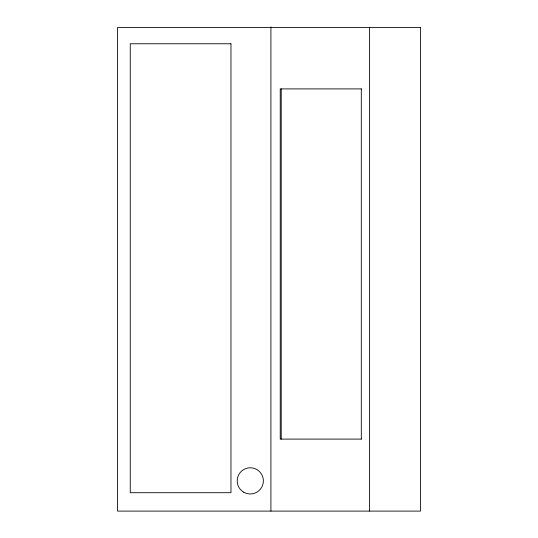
<?xml version="1.0" encoding="UTF-8"?>
<svg xmlns="http://www.w3.org/2000/svg" width="538" height="538" viewBox="0 0 538 538"><rect width="100%" height="100%" fill="white"/><g stroke="black" fill="none" stroke-linecap="round" stroke-linejoin="round"><path stroke-width="0.81" d="M361.469 88.904L280.231 88.904L280.231 439.102L361.469 439.102M369.606 27.458L369.606 511.1M361.301 88.904L361.301 439.102M281.233 88.904L281.233 439.102M270.917 26.9L270.917 511.1M420.44 27.458L117.56 27.458L117.56 511.1L420.44 511.1L420.44 27.458M230.97 43.766L130.257 43.766L130.257 492.714L230.97 492.714L230.97 43.766M243.741 492.209A13.094 13.094 0 0 0 263.378 480.871A13.094 13.094 0 0 0 243.741 469.533A13.094 13.094 0 0 0 243.741 492.209"/></g></svg>
